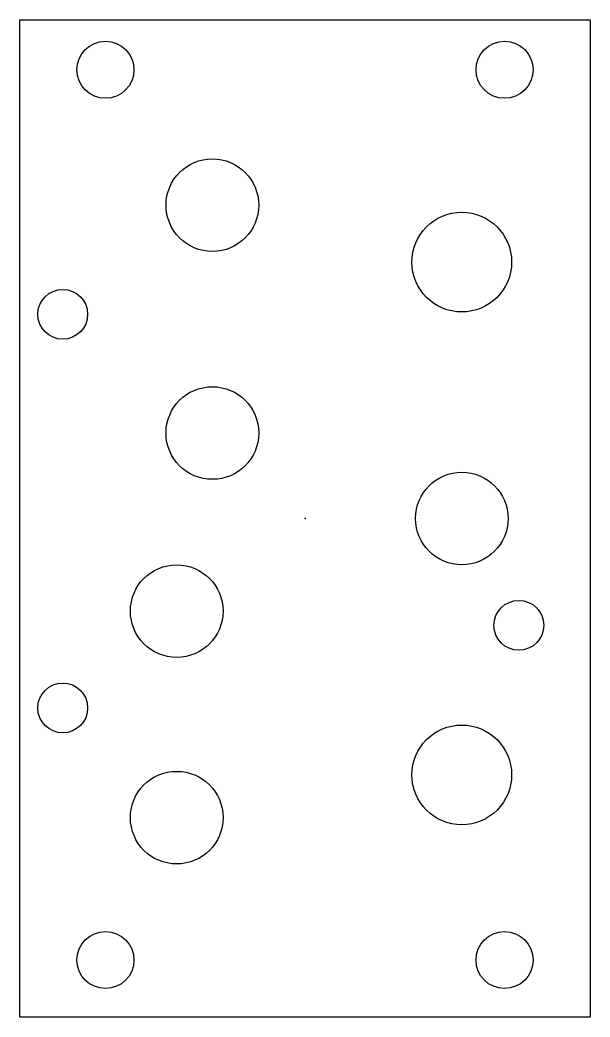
# Model space of a CAD drawing. Header units: millimetres. Extents: x -20 to 20, y -35 to 35.
import ezdxf

# ---------------------------------------------------------------- set-up
doc = ezdxf.new("R2010")
doc.units = ezdxf.units.MM
doc.layers.get('0').update_dxf_attribs({"linetype": 'CONTINUOUS'})

msp = doc.modelspace()

# ---------------------------------------------------------------- linework, layer by layer
msp.add_lwpolyline([(-20, 35), (20, 35), (20, -35), (-20, -35)], close=True)
for centre, radius in [((-14, 31.5), 2), ((14, 31.5), 2), ((-6.5, 22), 3.25), ((11, 18), 3.5), ((-17, 14.335), 1.75), ((-6.5, 6), 3.25), ((11, 0), 3.25), ((-9, -6.5), 3.25), ((15, -7.5), 1.75), ((-17, -13.301), 1.75), ((11, -18), 3.5), ((-9, -21), 3.25), ((-14, -31), 2), ((14, -31), 2)]:
    msp.add_circle(centre, radius)
msp.add_point((0, 0))

doc.saveas('drawing.dxf')
